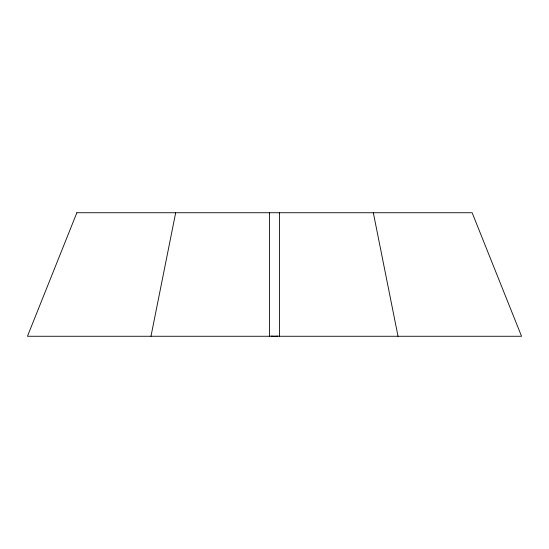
<?xml version="1.0" encoding="UTF-8"?>
<svg xmlns="http://www.w3.org/2000/svg" width="549" height="549" viewBox="0 0 549 549"><rect width="100%" height="100%" fill="white"/><g stroke="black" fill="none" stroke-linecap="round" stroke-linejoin="round"><path stroke-width="0.82" d="M150.975 336.262L175.68 212.738M373.32 212.738L398.025 336.262M279.441 212.738L279.441 336.262M269.559 212.738L269.559 336.262M277.705 336.057A24.705 24.705 0 0 1 271.295 336.057M76.86 212.738L27.45 336.262L521.55 336.262L472.14 212.738L76.86 212.738"/></g></svg>
